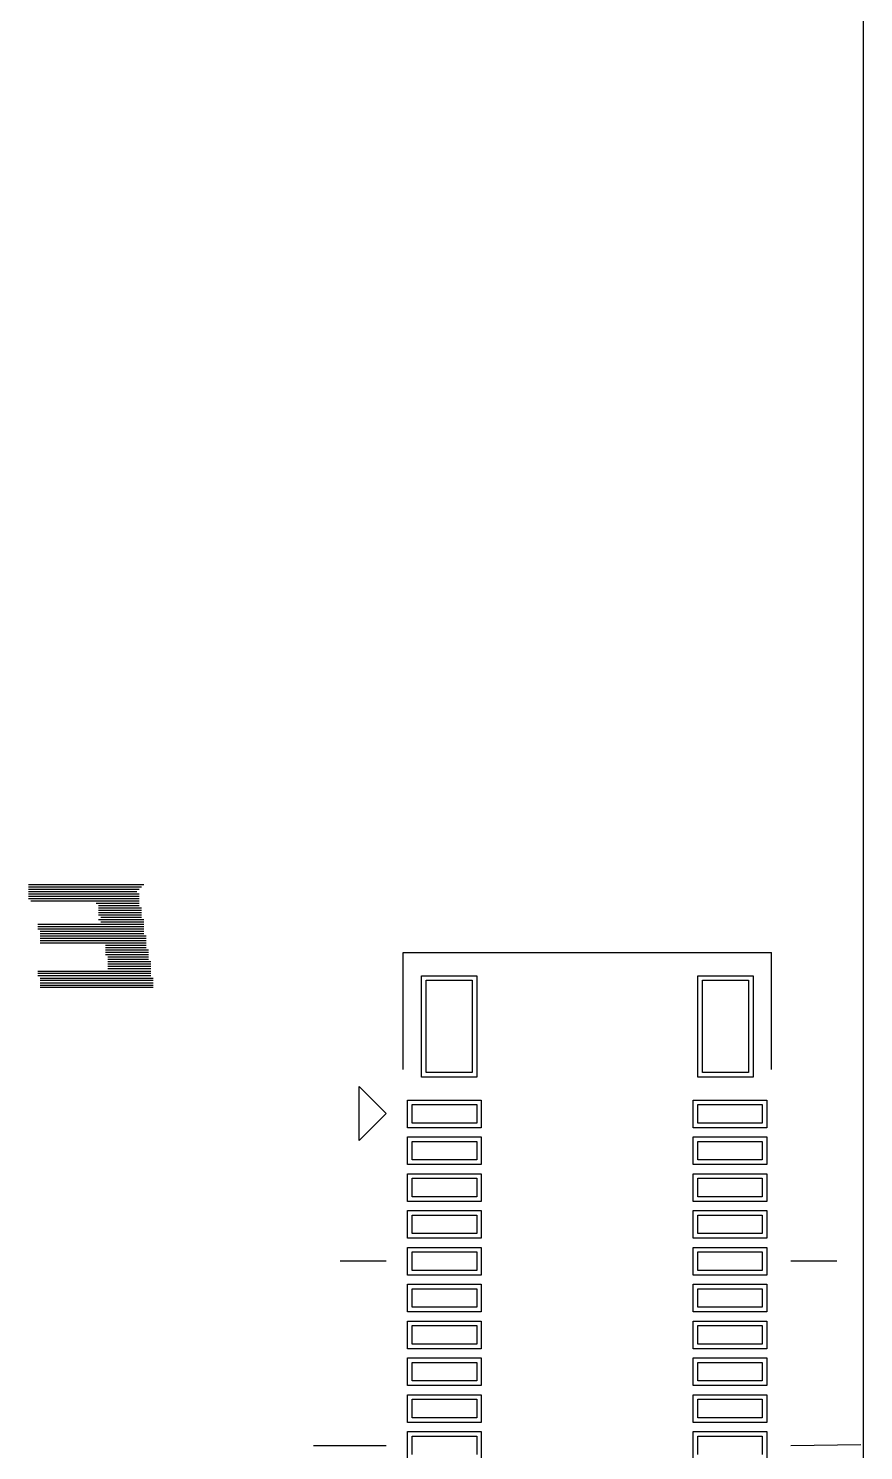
# Model space of a CAD drawing. Header units: inches. Extents: x -5 to 125, y -8 to 83.
# Drawn here: x 73.93 to 83, y 23.14 to 38.59 of the extents above; entities that cross this region are included whole.
import ezdxf

# ---------------------------------------------------------------- set-up
doc = ezdxf.new("R2010")
doc.units = ezdxf.units.IN
for name, color, linetype in [('Bottom Overlay', 54, 'Continuous'), ('Top Overlay', 2, 'Continuous'), ('Top Paste', 8, 'Continuous'), ('Top Solder', 216, 'Continuous')]:
    doc.layers.add(name, color=color, linetype=linetype)

# ---------------------------------------------------------------- blocks, each defined once
blk = doc.blocks.new('SOCKET_100PIN_0_4MM_F_282')
at = {"layer": 'Top Overlay'}
for p, q in [((-6.198, 2.21), (-6.21, 2.972)), ((-8.204, 2.21), (-8.204, 2.709)), ((-11.552, -2), (-11.552, 2)), ((-10.282, 2), (-11.552, 2)), ((-10.282, -2), (-11.552, -2)), ((-10.097, -2.477), (-9.804, -2.184)), ((-9.512, -2.477), (-9.804, -2.184)), ((-8.204, -2.684), (-8.204, -2.184)), ((-6.198, -2.972), (-6.198, -2.184)), ((-9.512, -2.477), (-10.097, -2.477))]:
    blk.add_line(p, q, dxfattribs=at)
at = {"layer": 'Top Paste'}
for p, q in [((-9.9, 1.9), (-9.7, 1.9)), ((-9.9, 1.2), (-9.9, 1.9)), ((-9.7, 1.9), (-9.7, 1.2)), ((-9.5, 1.9), (-9.3, 1.9)), ((-9.5, 1.2), (-9.5, 1.9)), ((-9.3, 1.9), (-9.3, 1.2)), ((-9.1, 1.9), (-8.9, 1.9)), ((-9.1, 1.2), (-9.1, 1.9)), ((-8.9, 1.9), (-8.9, 1.2)), ((-8.7, 1.9), (-8.5, 1.9)), ((-8.7, 1.2), (-8.7, 1.9)), ((-8.5, 1.9), (-8.5, 1.2)), ((-8.3, 1.9), (-8.1, 1.9)), ((-8.3, 1.2), (-8.3, 1.9)), ((-8.1, 1.9), (-8.1, 1.2)), ((-7.9, 1.9), (-7.7, 1.9)), ((-7.9, 1.2), (-7.9, 1.9)), ((-7.7, 1.9), (-7.7, 1.2)), ((-7.5, 1.9), (-7.3, 1.9)), ((-7.5, 1.2), (-7.5, 1.9)), ((-7.3, 1.9), (-7.3, 1.2)), ((-7.1, 1.9), (-6.9, 1.9)), ((-7.1, 1.2), (-7.1, 1.9)), ((-6.9, 1.9), (-6.9, 1.2)), ((-6.7, 1.9), (-6.5, 1.9)), ((-6.7, 1.2), (-6.7, 1.9)), ((-6.5, 1.9), (-6.5, 1.2)), ((-6.3, 1.9), (-6.1, 1.9)), ((-6.3, 1.2), (-6.3, 1.9)), ((-11.25, 1.75), (-10.25, 1.75)), ((-11.25, 1.25), (-11.25, 1.75)), ((-10.25, 1.75), (-10.25, 1.25)), ((-10.25, 1.25), (-11.25, 1.25)), ((-9.7, 1.2), (-9.9, 1.2)), ((-9.3, 1.2), (-9.5, 1.2)), ((-8.9, 1.2), (-9.1, 1.2)), ((-8.5, 1.2), (-8.7, 1.2)), ((-8.1, 1.2), (-8.3, 1.2)), ((-7.7, 1.2), (-7.9, 1.2)), ((-7.3, 1.2), (-7.5, 1.2)), ((-6.9, 1.2), (-7.1, 1.2)), ((-6.5, 1.2), (-6.7, 1.2)), ((-6.1, 1.2), (-6.3, 1.2)), ((-9.9, -1.2), (-9.7, -1.2)), ((-9.9, -1.9), (-9.9, -1.2)), ((-9.7, -1.2), (-9.7, -1.9)), ((-9.5, -1.2), (-9.3, -1.2)), ((-9.5, -1.9), (-9.5, -1.2)), ((-9.3, -1.2), (-9.3, -1.9)), ((-9.1, -1.2), (-8.9, -1.2)), ((-9.1, -1.9), (-9.1, -1.2)), ((-8.9, -1.2), (-8.9, -1.9)), ((-8.7, -1.2), (-8.5, -1.2)), ((-8.7, -1.9), (-8.7, -1.2)), ((-8.5, -1.2), (-8.5, -1.9)), ((-8.3, -1.2), (-8.1, -1.2)), ((-8.3, -1.9), (-8.3, -1.2)), ((-8.1, -1.2), (-8.1, -1.9)), ((-7.9, -1.2), (-7.7, -1.2)), ((-7.9, -1.9), (-7.9, -1.2)), ((-7.7, -1.2), (-7.7, -1.9)), ((-7.5, -1.2), (-7.3, -1.2)), ((-7.5, -1.9), (-7.5, -1.2)), ((-7.3, -1.2), (-7.3, -1.9)), ((-7.1, -1.2), (-6.9, -1.2)), ((-7.1, -1.9), (-7.1, -1.2)), ((-6.9, -1.2), (-6.9, -1.9)), ((-6.7, -1.2), (-6.5, -1.2)), ((-6.7, -1.9), (-6.7, -1.2)), ((-6.5, -1.2), (-6.5, -1.9)), ((-6.3, -1.2), (-6.1, -1.2)), ((-6.3, -1.9), (-6.3, -1.2)), ((-11.25, -1.75), (-11.25, -1.25)), ((-11.25, -1.25), (-10.25, -1.25)), ((-10.25, -1.25), (-10.25, -1.75)), ((-10.25, -1.75), (-11.25, -1.75)), ((-9.7, -1.9), (-9.9, -1.9)), ((-9.3, -1.9), (-9.5, -1.9)), ((-8.9, -1.9), (-9.1, -1.9)), ((-8.5, -1.9), (-8.7, -1.9)), ((-8.1, -1.9), (-8.3, -1.9)), ((-7.7, -1.9), (-7.9, -1.9)), ((-7.3, -1.9), (-7.5, -1.9)), ((-6.9, -1.9), (-7.1, -1.9)), ((-6.5, -1.9), (-6.7, -1.9)), ((-6.1, -1.9), (-6.3, -1.9))]:
    blk.add_line(p, q, dxfattribs=at)
at = {"layer": 'Top Solder'}
for p, q in [((-9.95, 1.95), (-9.65, 1.95)), ((-9.95, 1.15), (-9.95, 1.95)), ((-9.65, 1.95), (-9.65, 1.15)), ((-9.55, 1.95), (-9.25, 1.95)), ((-9.55, 1.15), (-9.55, 1.95)), ((-9.25, 1.95), (-9.25, 1.15)), ((-9.15, 1.95), (-8.85, 1.95)), ((-9.15, 1.15), (-9.15, 1.95)), ((-8.85, 1.95), (-8.85, 1.15)), ((-8.75, 1.95), (-8.45, 1.95)), ((-8.75, 1.15), (-8.75, 1.95)), ((-8.45, 1.95), (-8.45, 1.15)), ((-8.35, 1.95), (-8.05, 1.95)), ((-8.35, 1.15), (-8.35, 1.95)), ((-8.05, 1.95), (-8.05, 1.15)), ((-7.95, 1.95), (-7.65, 1.95)), ((-7.95, 1.15), (-7.95, 1.95)), ((-7.65, 1.95), (-7.65, 1.15)), ((-7.55, 1.95), (-7.25, 1.95)), ((-7.55, 1.15), (-7.55, 1.95)), ((-7.25, 1.95), (-7.25, 1.15)), ((-7.15, 1.95), (-6.85, 1.95)), ((-7.15, 1.15), (-7.15, 1.95)), ((-6.85, 1.95), (-6.85, 1.15)), ((-6.75, 1.95), (-6.45, 1.95)), ((-6.75, 1.15), (-6.75, 1.95)), ((-6.45, 1.95), (-6.45, 1.15)), ((-6.35, 1.95), (-6.05, 1.95)), ((-6.35, 1.15), (-6.35, 1.95)), ((-11.3, 1.8), (-10.2, 1.8)), ((-11.3, 1.2), (-11.3, 1.8)), ((-10.2, 1.8), (-10.2, 1.2)), ((-10.2, 1.2), (-11.3, 1.2)), ((-9.65, 1.15), (-9.95, 1.15)), ((-9.25, 1.15), (-9.55, 1.15)), ((-8.85, 1.15), (-9.15, 1.15)), ((-8.45, 1.15), (-8.75, 1.15)), ((-8.05, 1.15), (-8.35, 1.15)), ((-7.65, 1.15), (-7.95, 1.15)), ((-7.25, 1.15), (-7.55, 1.15)), ((-6.85, 1.15), (-7.15, 1.15)), ((-6.45, 1.15), (-6.75, 1.15)), ((-6.05, 1.15), (-6.35, 1.15)), ((-11.3, -1.8), (-11.3, -1.2)), ((-11.3, -1.2), (-10.2, -1.2)), ((-10.2, -1.2), (-10.2, -1.8)), ((-9.95, -1.15), (-9.65, -1.15)), ((-9.95, -1.95), (-9.95, -1.15)), ((-9.65, -1.15), (-9.65, -1.95)), ((-9.55, -1.15), (-9.25, -1.15)), ((-9.55, -1.95), (-9.55, -1.15)), ((-9.25, -1.15), (-9.25, -1.95)), ((-9.15, -1.15), (-8.85, -1.15)), ((-9.15, -1.95), (-9.15, -1.15)), ((-8.85, -1.15), (-8.85, -1.95)), ((-8.75, -1.15), (-8.45, -1.15)), ((-8.75, -1.95), (-8.75, -1.15)), ((-8.45, -1.15), (-8.45, -1.95)), ((-8.35, -1.15), (-8.05, -1.15)), ((-8.35, -1.95), (-8.35, -1.15)), ((-8.05, -1.15), (-8.05, -1.95)), ((-7.95, -1.15), (-7.65, -1.15)), ((-7.95, -1.95), (-7.95, -1.15)), ((-7.65, -1.15), (-7.65, -1.95)), ((-7.55, -1.15), (-7.25, -1.15)), ((-7.55, -1.95), (-7.55, -1.15)), ((-7.25, -1.15), (-7.25, -1.95)), ((-7.15, -1.15), (-6.85, -1.15)), ((-7.15, -1.95), (-7.15, -1.15)), ((-6.85, -1.15), (-6.85, -1.95)), ((-6.75, -1.15), (-6.45, -1.15)), ((-6.75, -1.95), (-6.75, -1.15)), ((-6.45, -1.15), (-6.45, -1.95)), ((-6.35, -1.15), (-6.05, -1.15)), ((-6.35, -1.95), (-6.35, -1.15)), ((-10.2, -1.8), (-11.3, -1.8)), ((-9.65, -1.95), (-9.95, -1.95)), ((-9.25, -1.95), (-9.55, -1.95)), ((-8.85, -1.95), (-9.15, -1.95)), ((-8.45, -1.95), (-8.75, -1.95)), ((-8.05, -1.95), (-8.35, -1.95)), ((-7.65, -1.95), (-7.95, -1.95)), ((-7.25, -1.95), (-7.55, -1.95)), ((-6.85, -1.95), (-7.15, -1.95)), ((-6.45, -1.95), (-6.75, -1.95)), ((-6.05, -1.95), (-6.35, -1.95))]:
    blk.add_line(p, q, dxfattribs=at)

msp = doc.modelspace()

# ---------------------------------------------------------------- linework, layer by layer
at = {"layer": 'Bottom Overlay'}
for p, q in [((73.933, 29.291), (75.186, 29.291)), ((73.933, 29.266), (75.161, 29.266)), ((73.933, 29.24), (75.135, 29.24)), ((73.933, 29.215), (75.11, 29.215)), ((73.933, 29.19), (75.135, 29.19)), ((73.933, 29.164), (75.135, 29.164)), ((73.933, 29.139), (75.135, 29.139)), ((73.958, 29.113), (75.135, 29.113)), ((74.669, 29.088), (75.135, 29.088)), ((74.695, 29.063), (75.135, 29.063)), ((74.695, 29.037), (75.161, 29.037)), ((74.695, 29.012), (75.161, 29.012)), ((74.695, 28.986), (75.161, 28.986)), ((74.695, 28.961), (75.161, 28.961)), ((74.695, 28.91), (75.186, 28.91)), ((74.72, 28.936), (75.161, 28.936)), ((74.72, 28.885), (75.186, 28.885)), ((74.034, 28.859), (75.186, 28.859)), ((74.034, 28.834), (75.186, 28.834)), ((74.034, 28.809), (75.186, 28.809)), ((74.06, 28.783), (75.186, 28.783)), ((74.06, 28.758), (75.186, 28.758)), ((74.06, 28.732), (75.211, 28.732)), ((74.06, 28.707), (75.211, 28.707)), ((74.06, 28.682), (75.211, 28.682)), ((74.06, 28.656), (75.211, 28.656)), ((74.771, 28.631), (75.211, 28.631)), ((74.771, 28.605), (75.211, 28.605)), ((74.771, 28.58), (75.237, 28.58)), ((74.771, 28.555), (75.237, 28.555)), ((74.771, 28.529), (75.237, 28.529)), ((74.796, 28.504), (75.237, 28.504)), ((74.796, 28.478), (75.237, 28.478)), ((74.796, 28.453), (75.262, 28.453)), ((74.796, 28.428), (75.262, 28.428)), ((74.034, 28.351), (75.262, 28.351)), ((74.034, 28.326), (75.262, 28.326)), ((74.034, 28.301), (75.262, 28.301)), ((74.06, 28.275), (75.288, 28.275)), ((74.796, 28.402), (75.262, 28.402)), ((74.796, 28.377), (75.262, 28.377)), ((74.06, 28.25), (75.288, 28.25)), ((74.06, 28.224), (75.288, 28.224)), ((74.06, 28.199), (75.288, 28.199)), ((74.06, 28.174), (75.288, 28.174))]:
    msp.add_line(p, q, dxfattribs=at)
at = {"layer": 'Top Overlay'}
msp.add_line((83, 2), (83, 66), dxfattribs=at)

# ---------------------------------------------------------------- block references
at = {"rotation": 270}
msp.add_blockref('SOCKET_100PIN_0_4MM_F_282', (80, 17), dxfattribs=at)

doc.saveas('drawing.dxf')
